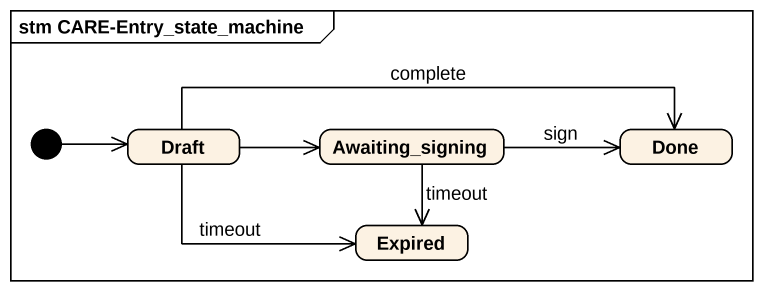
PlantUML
@startuml
mainframe stm CARE-Entry_state_machine
hide empty description
state Draft
state Awaiting_signing
state Done
state Expired
[*] -right-> Draft
Draft -right-> Awaiting_signing
Draft -right-> Done : complete
Draft -right-> Expired : timeout
Awaiting_signing -right-> Done : sign
Awaiting_signing --> Expired : timeout
@enduml
